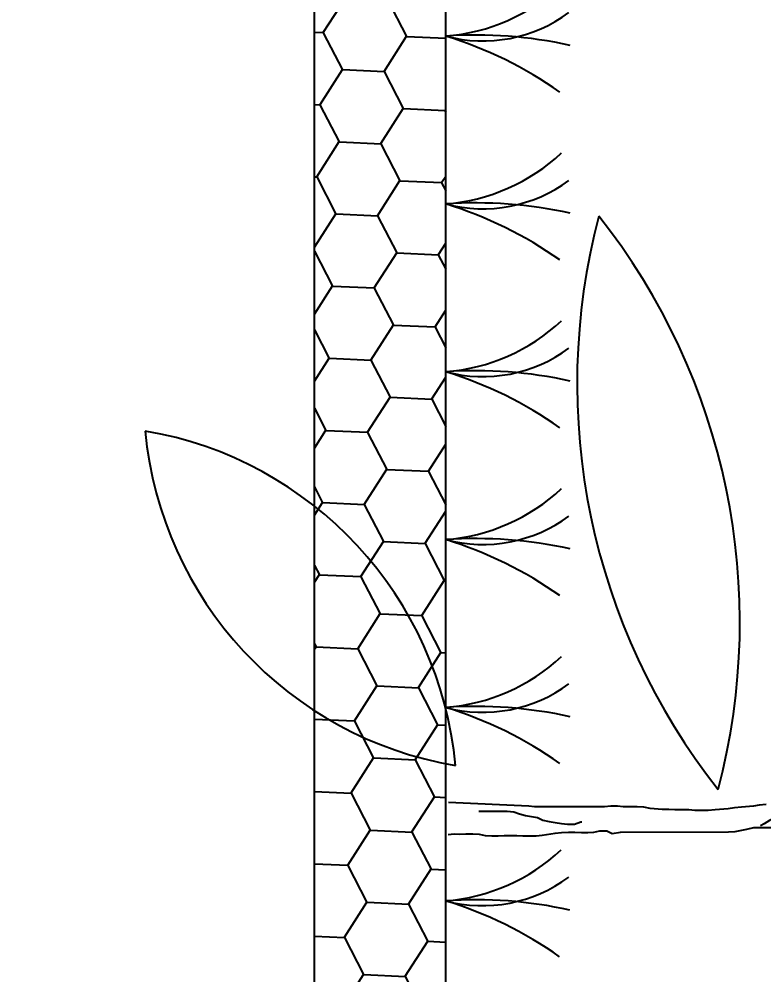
# Model space of a CAD drawing. Header units: inches. Extents: x -48022 to 80112, y -8164 to 5118.
# Drawn here: x 70039.2 to 70087.6, y -1996.7 to -1934.6 of the extents above; entities that cross this region are included whole.
import ezdxf

# ---------------------------------------------------------------- set-up
doc = ezdxf.new("R2010")
doc.units = ezdxf.units.IN
doc.header["$LTSCALE"] = 10
doc.header["$PDMODE"] = 32
doc.linetypes.add('Amconstr', pattern=[9999, 9999, 0])
doc.layers.add('07--DIM-3', color=3, linetype='Continuous', lineweight=35)
for name, color, linetype in [('1_BUSH', 3, 'Continuous'), ('1_HATCH', 8, 'Continuous'), ('1_LINE', 4, 'Continuous'), ('1_tree', 3, 'Continuous'), ('CKS_PROPERTY LINE', 5, 'Continuous'), ('MS GATE', 1, 'Continuous'), ('trees', 109, 'Continuous')]:
    doc.layers.add(name, color=color, linetype=linetype)
doc.styles.add('TIME NEW', font='times.ttf')
doc.dimstyles.new('Copy of Dim 1-32', dxfattribs={"dimtxt": 120, "dimasz": 96, "dimexe": 96, "dimexo": 96, "dimgap": 24, "dimtad": 1, "dimdec": 0, "dimzin": 3, "dimdsep": 46, "dimlunit": 4, "dimtxsty": 'TIME NEW', "dimblk": 'ARCHTICK', "dimcen": 24, "dimdle": 96, "dimclrd": 1, "dimclre": 1, "dimclrt": 3, "dimadec": 0, "dimazin": 0, "dimtfac": 1, "dimtdec": 0, "dimtofl": 0, "dimtmove": 0, "dimatfit": 3, "dimfxl": 0, "dimtolj": 1, "dimtzin": 0, "dimarcsym": 0})

# ---------------------------------------------------------------- blocks, each defined once
blk = doc.blocks.new('Arpls009')
at = {"color": 0, "linetype": 'ByBlock'}
for centre, radius, start, end in [((0.2511479177220508, -0.4026752113620091), 0.1233375833333333, 165.2071099999903, 218.3217489999745), ((0.03513483438871035, -0.4476627113620015), 0.1233375833333333, 345.2071099999902, 38.32174899997452), ((0.03471625105544263, -0.4811915446953225), 0.07050224999999999, 5.319559999969957, 80.41896800000826), ((0.1166494177221011, -0.4051363780286596), 0.07050224999999999, 185.31955999997, 260.4189680000083)]:
    blk.add_arc(centre, radius, start, end, dxfattribs=at)
blk = doc.blocks.new('A$C67A85A5A')
at = {"layer": '1_BUSH'}
for centre, radius, start, end in [((0.3194827629404244, 0.0224591264632181), 0.320271210347854, 167.4058003574013, 184.0211861745081), ((-0.1428019392806163, -0.011567076715437), 0.143269644816445, 4.630895820051109, 42.89365433832854), ((-0.1042429783101397, 0.0274901369884901), 0.1078068001512753, 345.2267430079547, 36.39183317887085), ((0.2869399942610471, -0.0881785201963794), 0.3001832968876712, 144.83491797634, 162.9174675163016)]:
    blk.add_arc(centre, radius, start, end, dxfattribs=at)
blk = doc.blocks.new('A$C0B2F7787')
at = {"layer": '1_tree'}
for points in [[(45.66267608333283, 9.5897121e-09), (45.73201253945625, 0.7550351915415378), (45.66405844709652, 1.51019604292378), (45.73339490321996, 2.265231224864692), (45.73421175453404, 3.157619790017633), (45.6663204968895, 3.981425915630097), (45.5297211302891, 4.736649601727549), (45.46182987264455, 5.560455727354566), (45.46258388924343, 6.384199018259096), (45.53192034536642, 7.139234200203644), (45.53342837856097, 8.786720782016346), (45.46547428620124, 9.541881633394949), (45.46704515411329, 11.25801348944515), (45.53638161023719, 12.01304867139697), (45.81247074040402, 13.66028391433792), (45.88187003124312, 14.48396437052724), (45.95133215680016, 15.37629010096134), (45.95208617339858, 16.20003339186951), (45.88419491575405, 17.02383951749289), (45.88494893235247, 17.8475828083865), (45.9542853884759, 18.60261799034197), (46.09226711884276, 19.35759033756767), (46.09308397015683, 20.24997890271698), (45.75048594611144, 20.93674581872619), (45.95742712430092, 22.03488170244964), (45.97005690231936, 35.83258182511418), (46.03945619316072, 36.65626228129986), (46.31541965389169, 38.16620697576218), (46.52217232793236, 39.05840703675858), (46.52449721244329, 41.59828218371695)], [(49.47536431882236, 40.63454645151068), (49.40590219326804, 39.74222072109114), (49.2679204629012, 38.98724837385453), (49.12924755065431, 37.47717800995814), (49.05978542509728, 36.58485227953497), (48.92174086001523, 35.76123465805358), (48.7829422783343, 34.11387374567494), (48.71348015277727, 33.22154801525176), (48.71190928486476, 31.50541615919428), (48.7798633772245, 30.75025530781568), (48.77822967459678, 28.96547817752071), (48.84618376695653, 28.21031732614211), (48.84536691563972, 27.31792876100008), (48.98127510036282, 25.80760705823195), (49.11781163224805, 24.98373809790064), (49.18570288989212, 24.15993197227363), (49.18406918726441, 22.3751548419823), (49.25202327962415, 21.61999399060005), (49.25126926302572, 20.79625069969552), (49.18186997218437, 19.9725702435062), (49.17370145903897, 11.04868459203498), (49.24165555139916, 10.29352374064547), (49.71666691956397, 0.0295144221236115)], [(49.27238172777151, 43.86106284504785), (48.79111079147924, 43.03775939715706), (48.30990268990262, 42.28310122351103), (47.76023781823414, 41.73444170730363), (47.4163830998591, 41.04830313846469), (47.00388310724065, 40.36222740433731), (46.72886216725737, 39.88196182351385)], [(48.61800445458493, 3.910078748580417), (48.62133469455875, 7.548278283415129), (48.5534434369174, 8.372084409042145), (48.27955352183061, 9.127433764562738), (48.07430888098406, 9.882720285379037), (47.80111014777776, 11.39316765757394), (47.45851212373282, 12.07993457357952), (47.32197559184806, 12.90380353391083), (47.1853762252449, 13.65902722000828), (47.04883969335969, 14.48289618035051), (46.98088560099677, 15.23805703172911), (46.98170245231358, 16.13044559687114), (47.25703756587928, 16.95393754891483), (47.25716323531287, 17.0912280973971)]]:
    blk.add_lwpolyline(points, dxfattribs=at)
blk = doc.blocks.new('A$C065A3FC7')
at = {"layer": '1_HATCH'}
h = blk.add_hatch(dxfattribs=at)
h.set_pattern_fill('HONEY', color=256, scale=0.2, angle=32.62371049481461, style=0)
h.set_pattern_definition([(147.3762895051853, (-147.5034838988324, 587.0731363792153), (-0.5057477150344158, 0.9766750248744294), [0.6349999999999991, -1.269999999999998]), (27.37628950518541, (-147.5034838988324, 587.0731363792153), (1.098699240300262, -0.0503471433114771), [0.635, -1.27]), (87.37628950518551, (-147.5034838988324, 587.0731363792153), (0.5929515252658463, 0.926327881562952), [-1.269999999999999, 0.6349999999999997])])
h.paths.add_polyline_path([(189.5039881787438, 388.0176966212235), (216.0042945795808, 388.0176966212235), (216.0042945795808, 386.0176966211894), (189.5039881787438, 386.0176966211894)])
h = blk.add_hatch(dxfattribs=at)
h.set_pattern_fill('HONEY', color=256, scale=0.2, angle=32.62371049481461, style=0)
h.set_pattern_definition([(147.3762895051853, (-147.5034838988324, 587.0731363792153), (-0.5057477150344158, 0.9766750248744294), [0.6349999999999979, -1.269999999999995]), (27.37628950518541, (-147.5034838988324, 587.0731363792153), (1.098699240300262, -0.0503471433114771), [0.635, -1.27]), (87.37628950518568, (-147.5034838988324, 587.0731363792153), (0.5929515252658463, 0.926327881562952), [-1.269999999999998, 0.6349999999999995])])
h.paths.add_polyline_path([(189.5039881787438, 388.0176966212235), (216.0042945795808, 388.0176966212235), (216.0042945795808, 386.0176966211894), (189.5039881787438, 386.0176966211894)])
at = {"layer": '1_LINE'}
for points in [[(261.9318321723108, 388.0176966212235), (189.5039881787438, 388.0176966212235)], [(261.9318321723108, 386.0176966211894), (189.5039881787438, 386.0176966211894)]]:
    blk.add_lwpolyline(points, dxfattribs=at)
at = {"layer": '1_BUSH', "xscale": 20.51667816956422, "yscale": 20.51667816956422, "zscale": 20.51667816956422}
for p in [(196.5189946146288, 388.0176966213054), (199.0747365212696, 388.0176966213054), (201.6299663545458, 388.0176966213054), (204.1857082611737, 388.0176966213018), (206.7409380944496, 388.0176966213018), (209.6850875858538, 388.0137439753)]:
    blk.add_blockref('A$C67A85A5A', p, dxfattribs=at)
at = {"layer": '1_tree', "xscale": -0.1192333333347502, "yscale": 0.1192333333349051, "zscale": 0.1192333333347811}
blk.add_blockref('A$C0B2F7787', (214.1172023856036, 388.0539152923615), dxfattribs=at)
blk = doc.blocks.new('admin enlclave road')
at = {"layer": 'CKS_PROPERTY LINE', "color": 0, "lineweight": -3, "xscale": 0.1000000000001301, "yscale": 0.1000000000001301, "zscale": 0.1000000000001301, "rotation": 277.8258493161042}
blk.add_blockref('A$C065A3FC7', (44802.21374614971, -5330.205860320875), dxfattribs=at)
blk = doc.blocks.new('_ArchTick')
at = {"color": 0, "const_width": 0.15}
blk.add_lwpolyline([(-0.5, -0.5), (0.5, 0.5)], dxfattribs=at)
blk = doc.blocks.new('*D114')
at = {"layer": '07--DIM-3', "color": 1, "linetype": 'Amconstr', "lineweight": -2, "transparency": 16777216}
for p, q in [((59453.77995769988, -1974.303163413302), (59453.77995769988, -2157.383814720233)), ((70241.3177981134, -1974.305044208895), (70241.3177981134, -2157.383814720233)), ((59357.77995769988, -2061.383814720233), (70337.3177981134, -2061.383814720233))]:
    blk.add_line(p, q, dxfattribs=at)
at = {"layer": 'Defpoints', "color": 0, "linetype": 'Amconstr', "transparency": 16777216}
for p in [(59453.77995769988, -1878.303163413302), (70241.3177981134, -1878.305044208895), (70241.3177981134, -2061.383814720233)]:
    blk.add_point(p, dxfattribs=at)
at = {"layer": '07--DIM-3', "color": 1, "linetype": 'Amconstr', "lineweight": -2, "transparency": 16777216, "xscale": 96, "yscale": 96, "zscale": 96, "rotation": 180}
blk.add_blockref('_ArchTick', (59453.77995769988, -2061.383814720233), dxfattribs=at)
at = {"layer": '07--DIM-3', "color": 1, "linetype": 'Amconstr', "lineweight": -2, "transparency": 16777216, "xscale": 96, "yscale": 96, "zscale": 96}
blk.add_blockref('_ArchTick', (70241.3177981134, -2061.383814720233), dxfattribs=at)
at = {"layer": '07--DIM-3', "color": 3, "linetype": 'Amconstr', "lineweight": 25, "transparency": 16777216, "insert": (64847.54887790664, -1976.17256742391), "char_height": 120, "attachment_point": 5, "style": 'TIME NEW'}
blk.add_mtext('\\A1;899\'-0"', dxfattribs=at)

msp = doc.modelspace()

# ---------------------------------------------------------------- block references
at = {"layer": 'MS GATE', "linetype": 'Amconstr', "lineweight": 25, "xscale": 42.66674600251998, "yscale": 42.66674600251998, "zscale": 42.66674600251998, "rotation": 352.174150691152}
msp.add_blockref('admin enlclave road', (-1794383.541516071, 484490.7531572058), dxfattribs=at)
at = {"layer": 'trees', "xscale": 345, "yscale": 345, "zscale": 345}
msp.add_blockref('Arpls009', (70031.350819872, -1819.303413105838), dxfattribs=at)

# ---------------------------------------------------------------- dimensions: what is measured, and where the dimension line sits
at = {"layer": '07--DIM-3', "linetype": 'Amconstr', "lineweight": 25}
dim = msp.add_aligned_dim(p1=(59453.77995769988, -1878.303163413302), p2=(70241.3177981134, -1878.305044208895), distance=-183.07877051133545, dimstyle='Copy of Dim 1-32', dxfattribs=at)
dim.commit()
dim.dimension.update_dxf_attribs({"geometry": '*D114', "text_midpoint": (64847.54887790664, -1976.17256742391)})

doc.saveas('drawing.dxf')
